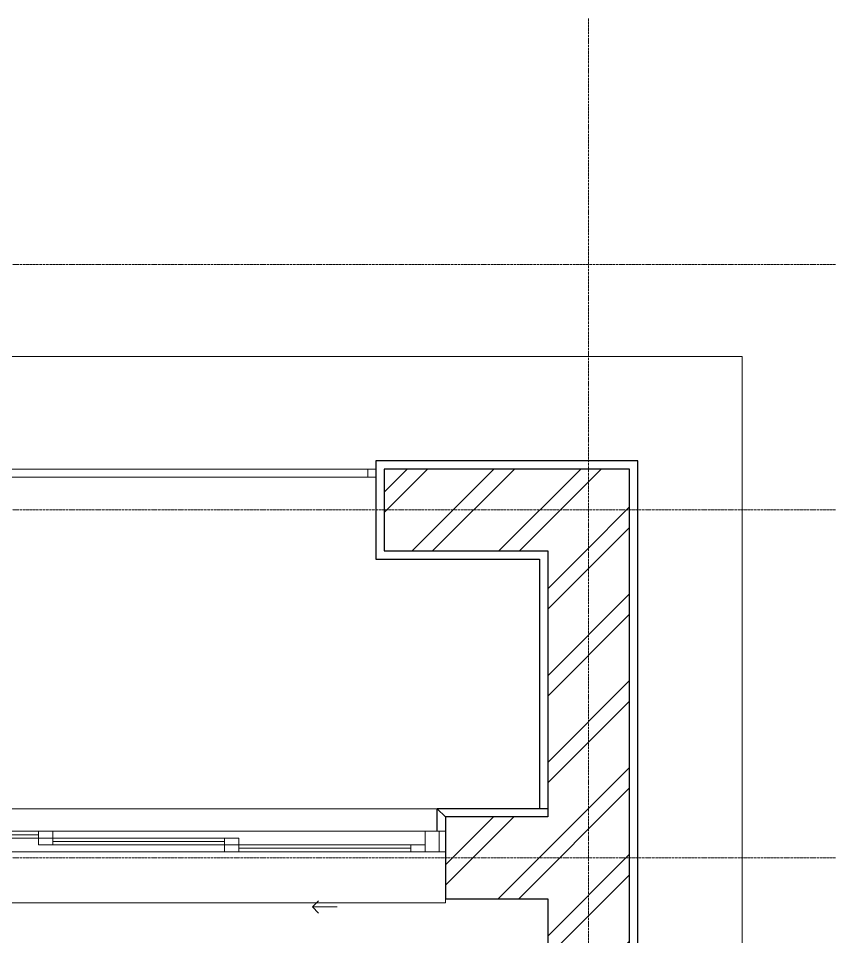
# Model space of a CAD drawing. Header units: millimetres. Extents: x -5016 to 63303, y -6019 to 98943.
# Drawn here: x 57212 to 61208, y 93415 to 97902 of the extents above; entities that cross this region are included whole.
import ezdxf

# ---------------------------------------------------------------- set-up
doc = ezdxf.new("R2010")
doc.units = ezdxf.units.MM
doc.linetypes.add('Осевая 12-2-2', pattern=[16, 12, -2, 0, -2])
for name, color, linetype, lineweight in [('A-FLOR', 9, 'Continuous', 13), ('A-GLAZ', 8, 'Continuous', 13), ('A-GLAZ-CWMG', 8, 'Continuous', 13), ('A-WALL', 8, 'Continuous', 13), ('A-WALL-PATT', 8, 'Continuous', 13), ('S-GRID', 8, 'Continuous', 13), ('АР_подложка', 8, 'Continuous', 13)]:
    doc.layers.add(name, color=color, linetype=linetype, lineweight=lineweight)
pattern_1 = [(45, (0, 0), (-212.132, 212.132), []), (45, (0, 100), (-212.132, 212.132), [])]

# ---------------------------------------------------------------- blocks, each defined once
blk = doc.blocks.new('INT 20 Окно раздвижное 3ст - INT 20 Окно раздвижное 3ст 3000-3000-1568856-Этаж 2 - Планировка')
at = {"layer": 'A-GLAZ'}
for p, q in [((1460, 240), (-1460, 240)), ((-1500, 130), (-1400, 130)), ((-1470, 130), (-1500, 130)), ((-1470, 30), (-1470, 130)), ((-1400, 130), (-1470, 130)), ((-1470, 130), (-1470, 30)), ((-1400, 130), (-1470, 130)), ((-1470, 130), (-1470, 30)), ((-1330, 130), (-1400, 130)), ((-1400, 130), (-1400, 96.7)), ((-1400, 96.7), (-1330, 96.7)), ((-1400, 30), (-1400, 96.7)), ((-1330, 96.7), (-1330, 130)), ((-490, 130), (-1330, 130)), ((-1330, 130), (-1330, 96.7)), ((-1330, 113.3), (-490, 113.3)), ((-1330, 96.7), (-490, 96.7)), ((-420, 130), (-490, 130)), ((-490, 130), (-490, 96.7)), ((-490, 96.7), (-490, 130)), ((-420, 96.7), (-490, 96.7)), ((-490, 96.7), (-490, 63.3)), ((-490, 96.7), (-420, 96.7)), ((-420, 96.7), (-420, 130)), ((-420, 130), (1500, 130)), ((1470, 130), (-420, 130)), ((-420, 63.3), (-420, 96.7)), ((420, 96.7), (-420, 96.7)), ((-420, 96.7), (-420, 63.3)), ((490, 96.7), (420, 96.7)), ((420, 96.7), (420, 63.3)), ((420, 63.3), (420, 96.7)), ((490, 63.3), (490, 96.7)), ((1400, 130), (1400, 63.3)), ((1470, 130), (1400, 130)), ((1500, 130), (1470, 130)), ((1470, 130), (1470, 30)), ((1470, 30), (1470, 130)), ((1470, 30), (1470, 130)), ((-490, 63.3), (-420, 63.3)), ((-420, 80), (420, 80)), ((-420, 63.3), (420, 63.3)), ((420, 63.3), (490, 63.3)), ((490, 63.3), (420, 63.3)), ((420, 63.3), (420, 30)), ((490, 30), (490, 63.3)), ((1330, 63.3), (490, 63.3)), ((490, 63.3), (490, 30)), ((490, 46.7), (1330, 46.7)), ((1400, 63.3), (1330, 63.3)), ((1330, 63.3), (1330, 30)), ((1330, 30), (1330, 63.3)), ((1400, 30), (1400, 63.3)), ((-1500, 30), (-1470, 30)), ((420, 30), (-1500, 30)), ((-1470, 30), (420, 30)), ((-1470, 30), (-1400, 30)), ((420, 30), (490, 30)), ((490, 30), (1330, 30)), ((1330, 30), (1400, 30)), ((1500, 30), (1400, 30)), ((1400, 30), (1470, 30)), ((1400, 30), (1470, 30)), ((1470, 30), (1500, 30)), ((-1500, -200), (-1500, -220)), ((-1500, -220), (1500, -220)), ((850, -240), (880, -210)), ((1500, -220), (1500, -200)), ((850, -240), (880, -270)), ((850, -240), (970, -240))]:
    blk.add_line(p, q, dxfattribs=at)
blk = doc.blocks.new('INT 20 Откосы окон снаружи Прямоугольник - INT 20 Откосы окон снаружи Прямоугольник-1566585-Этаж 2 - Планировка')
at = {"layer": 'A-WALL', "lineweight": 25}
for p, q in [((-1476.7, 30), (-1476.7, -80)), ((1443.3, -80), (1443.3, 30))]:
    blk.add_line(p, q, dxfattribs=at)
blk = doc.blocks.new('Прямоугольный импост - Прямоугольный импост чёрный-1565390-Этаж 2 - Планировка')
at = {"layer": 'A-GLAZ-CWMG'}
for p, q in [((15008.2, 20372.6), (21088.2, 20372.6)), ((21088.2, 20372.6), (21088.2, 20332.6)), ((21088.2, 20332.6), (15008.2, 20332.6))]:
    blk.add_line(p, q, dxfattribs=at)
blk = doc.blocks.new('Прямоугольный импост - Прямоугольный импост чёрный-1565334-Этаж 2 - Планировка')
at = {"layer": 'A-GLAZ-CWMG'}
for p, q in [((-40, -20), (-40, 20)), ((-40, 20), (0, 20)), ((0, -20), (-40, -20))]:
    blk.add_line(p, q, dxfattribs=at)
blk = doc.blocks.new('АР_plan2')
at = {"layer": 'A-WALL-PATT', "lineweight": 9}
h = blk.add_hatch(dxfattribs=at)
h.set_pattern_fill('FP_1', color=256, style=0, pattern_type=2)
h.set_pattern_definition(pattern_1)
h.paths.add_polyline_path([(21968.2, 19972.6), (22368.2, 19972.6), (22368.2, 20372.6), (21168.2, 20372.6), (21168.2, 19972.6), (21706.3, 19972.6)])
h = blk.add_hatch(dxfattribs=at)
h.set_pattern_fill('FP_1', color=256, style=0, pattern_type=2)
h.set_pattern_definition(pattern_1)
h.paths.add_polyline_path([(22368.2, 18672.6), (22368.2, 19972.6), (21968.2, 19972.6), (21968.2, 18672.6)])
h = blk.add_hatch(dxfattribs=at)
h.set_pattern_fill('FP_1', color=256, style=0, pattern_type=2)
h.set_pattern_definition(pattern_1)
h.paths.add_polyline_path([(21468.2, 18272.6), (21968.2, 18272.6), (21968.2, 18672.6), (21468.2, 18672.6)])
h.paths.add_polyline_path([(18096, 18272.6), (18468.2, 18272.6), (18468.2, 18672.6), (16818.2, 18672.6), (16818.2, 18272.6), (17373.9, 18272.6)])
h.paths.add_polyline_path([(15818.2, 18272.6), (15818.2, 18672.6), (14568.2, 18672.6), (14568.2, 18272.6), (15207.8, 18272.6)])
h = blk.add_hatch(dxfattribs=at)
h.set_pattern_fill('FP_1', color=256, style=0, pattern_type=2)
h.set_pattern_definition(pattern_1)
h.paths.add_polyline_path([(22368.2, 11122.6), (22368.2, 18672.6), (21968.2, 18672.6), (21968.2, 11122.6), (22067.3, 11122.6)])
at = {"layer": 'A-FLOR'}
for p, q in [((22918.2, 20922.6), (12518.2, 20922.6)), ((22918.2, 3122.6), (22918.2, 20922.6))]:
    blk.add_line(p, q, dxfattribs=at)
at = {"layer": 'A-WALL', "lineweight": 25}
for p, q in [((21128.2, 20412.6), (21128.2, 19932.6)), ((22408.2, 20412.6), (21128.2, 20412.6)), ((22368.2, 20372.6), (21168.2, 20372.6)), ((21168.2, 20372.6), (21168.2, 19972.6)), ((22368.2, 10722.6), (22368.2, 20372.6)), ((22408.2, 10682.6), (22408.2, 20412.6)), ((21168.2, 19972.6), (21968.2, 19972.6)), ((21968.2, 19972.6), (21968.2, 18672.6)), ((21128.2, 19932.6), (21928.2, 19932.6)), ((21928.2, 19932.6), (21928.2, 18712.6)), ((21968.2, 18712.6), (21428.2, 18712.6)), ((21428.2, 18712.6), (21468.2, 18672.6)), ((21468.2, 18672.6), (21468.2, 18272.6)), ((21968.2, 18672.6), (21468.2, 18672.6)), ((21468.2, 18272.6), (21968.2, 18272.6)), ((21968.2, 18272.6), (21968.2, 14302.6))]:
    blk.add_line(p, q, dxfattribs=at)
at = {"layer": 'S-GRID', "color": 251, "linetype": 'Осевая 12-2-2', "true_color": 0x646464}
for p, q in [((22168.2, 22574.8), (22168.2, -1346.2)), ((23375.6, 21372.6), (-1176.1, 21372.6)), ((23375.6, 20172.6), (-1176.1, 20172.6)), ((23375.6, 18472.6), (-1176.1, 18472.6))]:
    blk.add_line(p, q, dxfattribs=at)
at = {"layer": 'A-GLAZ'}
blk.add_blockref('INT 20 Окно раздвижное 3ст - INT 20 Окно раздвижное 3ст 3000-3000-1568856-Этаж 2 - Планировка', (19968.2, 18472.6), dxfattribs=at)
at = {"layer": 'A-GLAZ-CWMG'}
blk.add_blockref('Прямоугольный импост - Прямоугольный импост чёрный-1565390-Этаж 2 - Планировка', (0, 0), dxfattribs=at)
at = {"layer": 'A-GLAZ-CWMG', "extrusion": (0, 0, -1), "rotation": 180}
blk.add_blockref('Прямоугольный импост - Прямоугольный импост чёрный-1565334-Этаж 2 - Планировка', (-21128.2, 20352.6), dxfattribs=at)
at = {"layer": 'A-WALL', "lineweight": 25}
blk.add_blockref('INT 20 Откосы окон снаружи Прямоугольник - INT 20 Откосы окон снаружи Прямоугольник-1566585-Этаж 2 - Планировка', (19984.9, 18682.6), dxfattribs=at)

msp = doc.modelspace()

# ---------------------------------------------------------------- block references
at = {"layer": 'АР_подложка'}
msp.add_blockref('АР_plan2', (37832, 75327), dxfattribs=at)

doc.saveas('drawing.dxf')
